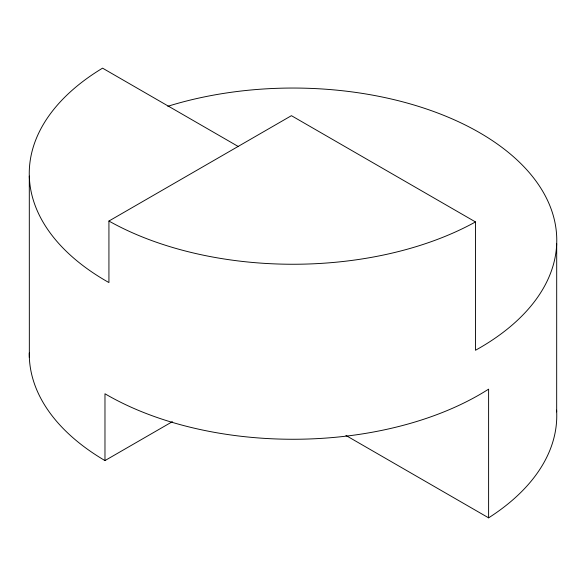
<?xml version="1.0" encoding="UTF-8"?>
<svg xmlns="http://www.w3.org/2000/svg" width="586" height="586" viewBox="0 0 586 586"><rect width="100%" height="100%" fill="white"/><g stroke="black" fill="none" stroke-linecap="round" stroke-linejoin="round"><path stroke-width="0.88" d="M556.678 411.877L556.7 243.659M238.48 146.632L102.565 68.159A263.751 152.272 0 0 0 108.93 282.562L108.93 221.039L291.425 115.676L475.48 221.933L475.48 350.274L479.509 347.996A263.751 152.272 0 0 0 504.568 149.379A263.751 152.272 0 0 0 167.816 106.293M29.263 353.006A263.751 152.272 0 0 0 104.975 460.581L172.365 421.678M345.93 435.471L488.607 517.841A263.751 152.272 0 0 0 556.59 410.141M29.3 176.115L29.344 357.548M488.607 517.841L488.607 389.148A263.751 152.272 0 0 1 104.975 393.77L104.975 460.581M475.48 221.933A263.751 152.272 0 0 1 108.93 221.039"/></g></svg>
